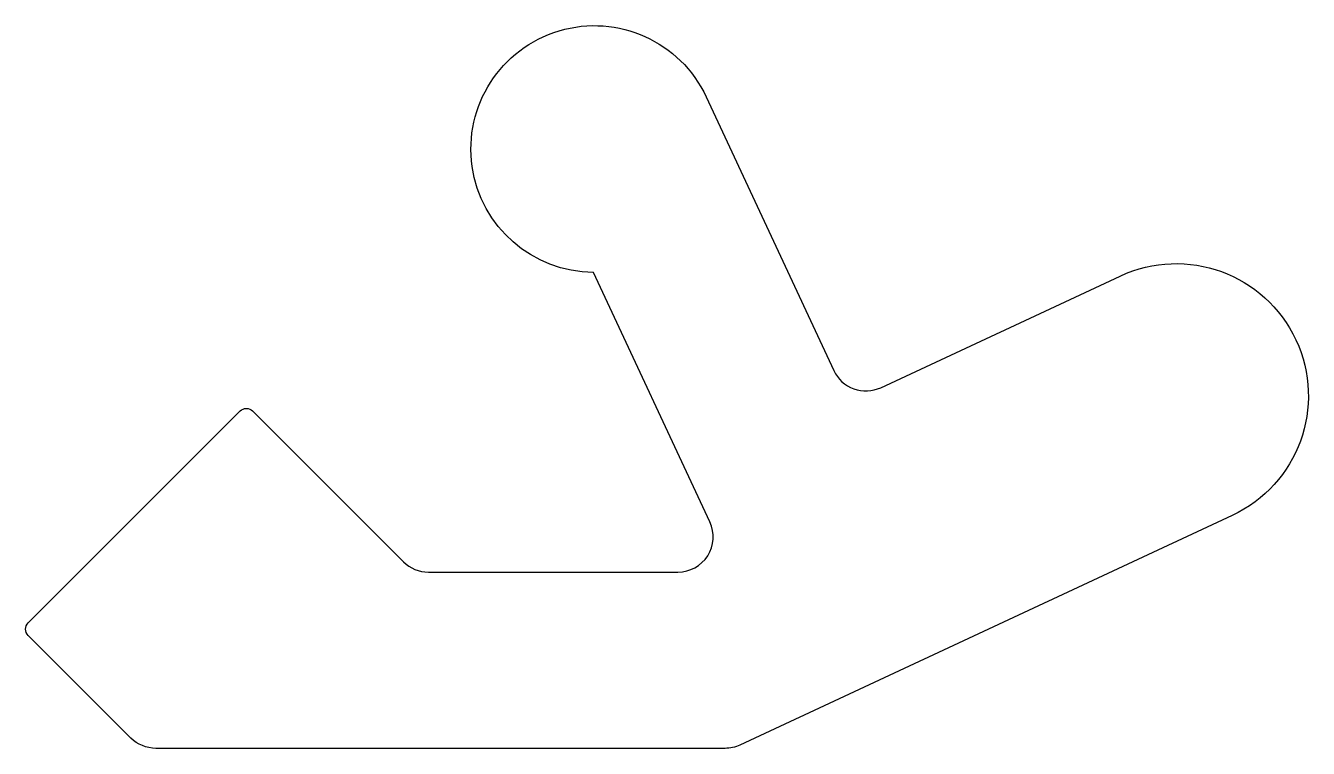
# Model space of a CAD drawing. Extents: x 611.8 to 684.5, y 443.6 to 484.6.
import ezdxf

# ---------------------------------------------------------------- set-up
doc = ezdxf.new("R2010")
doc.units = 0
doc.layers.get('0').update_dxf_attribs({"linetype": 'CONTINUOUS'})

msp = doc.modelspace()

# ---------------------------------------------------------------- linework, layer by layer
msp.add_lwpolyline([(652.29, 443.806, -0.109518), (651.444, 443.619), (619.16, 443.619, -0.198912), (617.746, 444.205), (611.92, 450.03, -0.414214), (611.92, 450.737), (623.941, 462.758, -0.414214), (624.648, 462.758), (633.202, 454.205, 0.198912), (634.616, 453.619), (648.773, 453.619, 0.548619), (650.586, 456.464), (643.985, 470.619, -1.815671), (650.376, 480.577), (657.617, 465.048, 0.414214), (660.275, 464.081), (673.862, 470.416, -1), (680.201, 456.822)], format="xyb", close=True)

doc.saveas('drawing.dxf')
